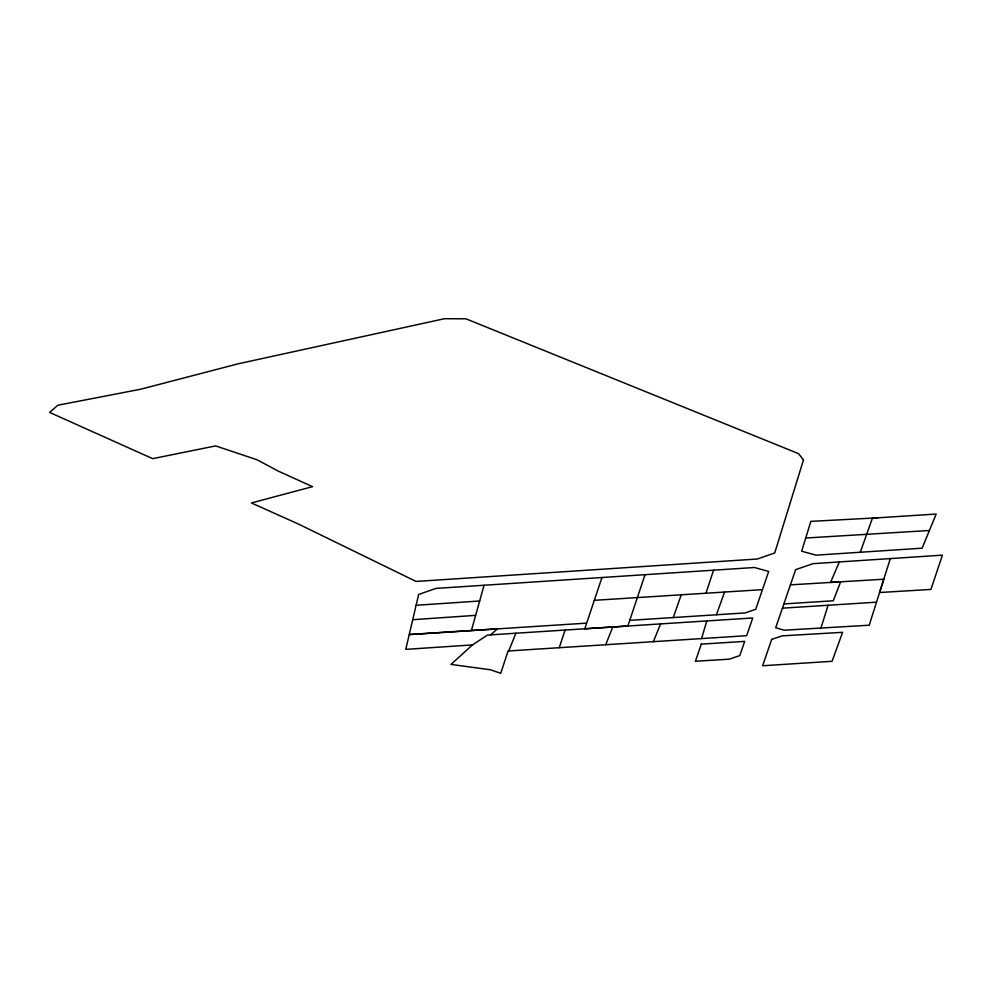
<?xml version="1.0" encoding="UTF-8"?>
<svg xmlns="http://www.w3.org/2000/svg" width="992" height="992" viewBox="0 0 992 992"><rect width="100%" height="100%" fill="white"/><g stroke="black" fill="none" stroke-linecap="round" stroke-linejoin="round"><path stroke-width="1.49" d="M472.452 644.924L450.976 664.417L490.556 669.798L500.762 673.308L508.053 650.988L746.641 635.698L752.73 617.979L487.494 635.054L472.452 644.924L405.765 649.363L418.636 594.493L435.86 588.417L754.466 567.498L768.701 571.479L755.706 609.311L745.153 612.92L629.746 620.347L627.849 626.014L584.772 628.792L601.958 577.518M471.386 630.552L484.059 585.255M701.592 638.588L706.788 620.93M820.954 628.035L828.084 605.256M890.332 558.57L879.569 592.522L930.93 589.434L942.4 555.16L813.093 563.654L795.646 569.656L775.682 627.75L784.139 630.193L869.215 625.22L883.798 579.204L830.564 582.428L839.331 561.931M705.969 593.241L713.57 570.189M629.746 620.347L645.011 574.69M559.215 647.702L565.13 630.056M673.258 617.557L681.219 594.803M872.439 518.159L877.808 517.812L810.873 521.37L801.648 551.205L815.994 555.16L922.138 548.192L936.175 514.054L872.439 518.159L860.287 552.259M716.435 614.767L724.582 592.05M605.715 644.726L612.771 626.981M508.747 650.938L515.902 633.218M653.381 641.675L660.585 623.906M490.656 634.855L497.401 628.878L409.237 634.558L586.247 623.162M412.722 619.702L475.639 615.362M416.107 605.281L479.657 600.991M594.295 600.321L762.464 589.645M783.866 603.93L833.255 600.78L840.621 581.82L790.413 584.858M782.415 608.17L876.519 602.169M805.727 538.024L929.405 530.497M803.495 459.854L774.727 552.966L757.318 559.017L416.057 581.436L298.629 524.136L251.41 502.956L312.542 486.65L278.405 471.175L257.102 459.804L215.648 445.904L152.656 458.651L49.6 412.412L57.871 405.22L140.641 389.236L238.229 363.791L444.59 318.692L465.992 318.816L798.486 453.617L803.495 459.854M701.307 644.143L695.417 661.267L729.281 659.172L739.809 655.588L744.694 641.365L701.307 644.143M771.677 639.406L762.625 665.756L832.065 661.304L842.592 632.326L782.167 635.86L771.677 639.406"/></g></svg>
